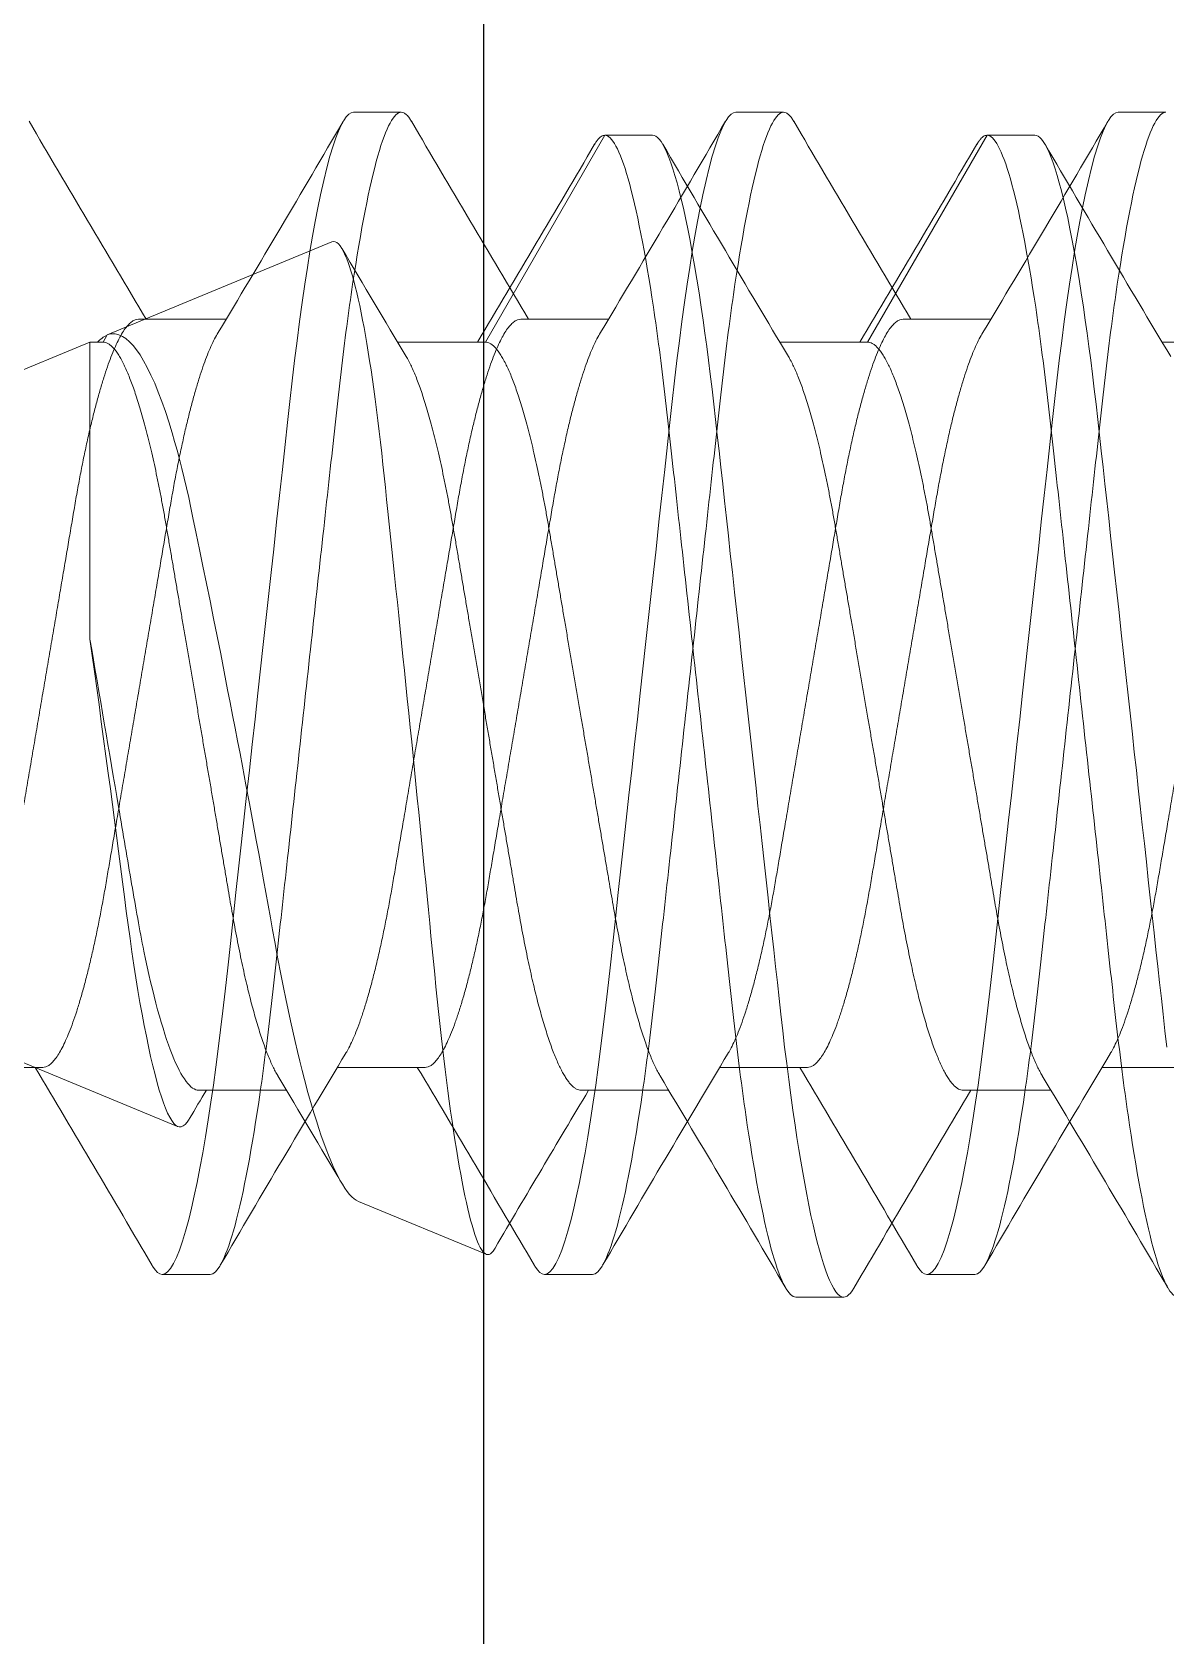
# Model space of a CAD drawing. Extents: x -82 to 113, y -82 to 93.
# Drawn here: x -4.152 to -3.9667, y 71.1351 to 71.3973 of the extents above; entities that cross this region are included whole.
import ezdxf

# ---------------------------------------------------------------- set-up
doc = ezdxf.new("R2010")
doc.units = 0
doc.header["$MEASUREMENT"] = 0
doc.layers.get('0').update_dxf_attribs({"linetype": 'CONTINUOUS'})
doc.layers.add('FRAME', color=1, linetype='CONTINUOUS')
doc.layers.add('INERTIA', color=7, linetype='CONTINUOUS')

# ---------------------------------------------------------------- blocks, each defined once
blk = doc.blocks.new('20350')
at = {"color": 7, "linetype": 'Continuous', "lineweight": 15}
for p, q in [((0.60538, 0.09499), (0.59757, 0.09499)), ((0.66787, 0.09499), (0.66006, 0.09499)), ((0.73036, 0.09499), (0.72255, 0.09499)), ((0.57804, 0.06116), (0.56369, 0.06116)), ((0.64053, 0.06116), (0.62618, 0.06116)), ((0.70302, 0.06116), (0.68867, 0.06116)), ((0.76551, 0.06116), (0.75116, 0.06116)), ((0.59366, -0.06116), (0.60802, -0.06116)), ((0.65615, -0.06116), (0.67051, -0.06116)), ((0.71865, -0.06116), (0.733, -0.06116)), ((0.62881, -0.09499), (0.63663, -0.09499)), ((0.69131, -0.09499), (0.69912, -0.09499)), ((0.7538, -0.09499), (0.76161, -0.09499))]:
    blk.add_line(p, q, dxfattribs=at)
at = {"color": 7, "linetype": 'Continuous', "lineweight": 15, "flags": 128}
for points in [[(0.5959, 0.09349), (0.59598, 0.09364), (0.5964, 0.09424), (0.5968, 0.09466), (0.59719, 0.0949), (0.59757, 0.09499), (0.598, 0.09488), (0.59845, 0.09456), (0.59891, 0.09401), (0.59939, 0.09323), (0.59988, 0.09223), (0.60037, 0.09101), (0.60087, 0.08957), (0.60137, 0.08791), (0.60189, 0.08602), (0.60234, 0.08416), (0.6028, 0.08213), (0.60326, 0.07994), (0.60372, 0.0776), (0.60418, 0.07511), (0.60463, 0.07249), (0.60508, 0.06973), (0.60552, 0.06686), (0.60593, 0.06403), (0.60633, 0.0611), (0.60673, 0.0581), (0.60711, 0.05503), (0.60749, 0.05189), (0.60785, 0.04871), (0.60827, 0.04488), (0.60871, 0.04091), (0.60916, 0.0368), (0.60962, 0.03258), (0.61004, 0.02871), (0.61048, 0.02476), (0.61092, 0.02074), (0.61136, 0.01667), (0.61182, 0.01254), (0.61227, 0.00838), (0.61273, 0.0042), (0.61319, 0), (0.61363, -0.00399), (0.61407, -0.00797), (0.6145, -0.01193), (0.61493, -0.01585), (0.61536, -0.01974), (0.61578, -0.02357), (0.61626, -0.02801), (0.61674, -0.03235), (0.6172, -0.03659), (0.61765, -0.0407), (0.61804, -0.04425), (0.61842, -0.0477), (0.6188, -0.05107), (0.61919, -0.05438), (0.6196, -0.05762), (0.62001, -0.06079), (0.62043, -0.06387), (0.62087, -0.06686), (0.62128, -0.06959), (0.62171, -0.07222), (0.62214, -0.07473), (0.62257, -0.07712), (0.623, -0.07938), (0.62344, -0.0815), (0.62396, -0.08381), (0.62447, -0.08592), (0.62498, -0.08781), (0.62549, -0.08949), (0.62594, -0.0908), (0.62637, -0.09192), (0.62681, -0.09287), (0.62723, -0.09364), (0.62764, -0.09424), (0.62805, -0.09466), (0.62844, -0.0949), (0.62881, -0.09499), (0.62881, -0.09499)], [(0.65839, 0.09349), (0.65848, 0.09364), (0.65889, 0.09424), (0.65929, 0.09466), (0.65968, 0.0949), (0.66006, 0.09499), (0.66049, 0.09488), (0.66094, 0.09456), (0.6614, 0.09401), (0.66188, 0.09323), (0.66237, 0.09223), (0.66286, 0.09101), (0.66336, 0.08957), (0.66387, 0.08791), (0.66438, 0.08602), (0.66483, 0.08416), (0.6653, 0.08213), (0.66576, 0.07994), (0.66621, 0.0776), (0.66667, 0.07511), (0.66712, 0.07249), (0.66757, 0.06973), (0.66801, 0.06686), (0.66842, 0.06403), (0.66882, 0.0611), (0.66922, 0.0581), (0.6696, 0.05503), (0.66998, 0.05189), (0.67034, 0.04871), (0.67076, 0.04488), (0.6712, 0.04091), (0.67165, 0.0368), (0.67211, 0.03258), (0.67253, 0.02871), (0.67297, 0.02476), (0.67341, 0.02074), (0.67385, 0.01667), (0.67431, 0.01254), (0.67476, 0.00838), (0.67522, 0.0042), (0.67568, 0), (0.67612, -0.00399), (0.67656, -0.00797), (0.67699, -0.01193), (0.67742, -0.01585), (0.67785, -0.01974), (0.67827, -0.02357), (0.67875, -0.02801), (0.67923, -0.03235), (0.67969, -0.03659), (0.68014, -0.0407), (0.68053, -0.04425), (0.68091, -0.0477), (0.68129, -0.05107), (0.68168, -0.05438), (0.68209, -0.05762), (0.6825, -0.06079), (0.68292, -0.06387), (0.68336, -0.06686), (0.68377, -0.06959), (0.6842, -0.07222), (0.68463, -0.07473), (0.68506, -0.07712), (0.6855, -0.07938), (0.68593, -0.0815), (0.68645, -0.08381), (0.68696, -0.08592), (0.68747, -0.08781), (0.68798, -0.08949), (0.68843, -0.0908), (0.68887, -0.09192), (0.6893, -0.09287), (0.68972, -0.09364), (0.69013, -0.09424), (0.69054, -0.09466), (0.69093, -0.0949), (0.69131, -0.09499), (0.69131, -0.09499)], [(0.72088, 0.09349), (0.72097, 0.09364), (0.72138, 0.09424), (0.72178, 0.09466), (0.72217, 0.0949), (0.72255, 0.09499), (0.72298, 0.09488), (0.72343, 0.09456), (0.7239, 0.09401), (0.72437, 0.09323), (0.72486, 0.09223), (0.72535, 0.09101), (0.72585, 0.08957), (0.72636, 0.08791), (0.72687, 0.08602), (0.72733, 0.08416), (0.72779, 0.08213), (0.72825, 0.07994), (0.72871, 0.0776), (0.72916, 0.07511), (0.72961, 0.07249), (0.73006, 0.06973), (0.7305, 0.06686), (0.73091, 0.06403), (0.73131, 0.0611), (0.73171, 0.0581), (0.73209, 0.05503), (0.73247, 0.05189), (0.73283, 0.04871), (0.73325, 0.04488), (0.73369, 0.04091), (0.73414, 0.0368), (0.7346, 0.03258), (0.73503, 0.02871), (0.73546, 0.02476), (0.7359, 0.02074), (0.73635, 0.01667), (0.7368, 0.01254), (0.73725, 0.00838), (0.73771, 0.0042), (0.73817, 0), (0.73861, -0.00399), (0.73905, -0.00797), (0.73948, -0.01193), (0.73991, -0.01585), (0.74034, -0.01974), (0.74076, -0.02357), (0.74124, -0.02801), (0.74172, -0.03235), (0.74219, -0.03659), (0.74264, -0.0407), (0.74303, -0.04425), (0.7434, -0.0477), (0.74378, -0.05107), (0.74417, -0.05438), (0.74458, -0.05762), (0.74499, -0.06079), (0.74541, -0.06387), (0.74585, -0.06686), (0.74627, -0.06959), (0.74669, -0.07222), (0.74712, -0.07473), (0.74755, -0.07712), (0.74799, -0.07938), (0.74842, -0.0815), (0.74894, -0.08381), (0.74945, -0.08592), (0.74996, -0.08781), (0.75047, -0.08949), (0.75092, -0.0908), (0.75136, -0.09192), (0.75179, -0.09287), (0.75221, -0.09364), (0.75262, -0.09424), (0.75303, -0.09466), (0.75342, -0.0949), (0.7538, -0.09499), (0.7538, -0.09499)]]:
    blk.add_lwpolyline(points, dxfattribs=at)
at = {"color": 7, "linetype": 'Continuous', "lineweight": 15}
for centre, radius, start, end in [((-3.00823, 2.20317), 4.17618, 329.14209, 329.65765), ((4.09221, 2.13316), 4.03814, 210.33784, 210.91006), ((-2.94484, 2.20263), 4.17512, 329.14203, 329.65771), ((4.15426, 2.13289), 4.03762, 210.33772, 210.91), ((-2.88275, 2.20288), 4.1756, 329.14196, 329.65759), ((4.21866, 2.13403), 4.03984, 210.33796, 210.90994), ((-2.85966, -2.13413), 4.04005, 30.33798, 30.90992), ((-2.79526, -2.13299), 4.03782, 30.33773, 30.90999), ((-2.73175, -2.1324), 4.03665, 30.33774, 30.91016), ((4.17864, -2.2024), 4.17467, 149.142, 149.65774), ((4.2476, -2.20623), 4.18218, 149.14246, 149.65728), ((4.30519, -2.20333), 4.17649, 149.14211, 149.65763)]:
    blk.add_arc(centre, radius, start, end, dxfattribs=at)
for points, knots in [([(0.60538, 0.09499), (0.60651, 0.09499), (0.60782, 0.09267), (0.61058, 0.08305), (0.61201, 0.07574), (0.61399, 0.06242), (0.61462, 0.0576), (0.61581, 0.04756), (0.61636, 0.04234), (0.61822, 0.02541), (0.61961, 0.01273), (0.6224, -0.01273), (0.62379, -0.02541), (0.62565, -0.04234), (0.6262, -0.04756), (0.62738, -0.0576), (0.62802, -0.06242), (0.63, -0.07574), (0.63143, -0.08305), (0.63418, -0.09267), (0.6355, -0.09499), (0.63663, -0.09499)], [0, 0, 0, 0, 0.125, 0.125, 0.25, 0.25, 0.3125, 0.3125, 0.375, 0.375, 0.5, 0.5, 0.625, 0.625, 0.6875, 0.6875, 0.75, 0.75, 0.875, 0.875, 1, 1, 1, 1]), ([(0.66787, 0.09499), (0.669, 0.09499), (0.67031, 0.09267), (0.67307, 0.08305), (0.6745, 0.07574), (0.67648, 0.06242), (0.67712, 0.0576), (0.6783, 0.04756), (0.67885, 0.04234), (0.68071, 0.02541), (0.6821, 0.01273), (0.68489, -0.01273), (0.68628, -0.02541), (0.68814, -0.04234), (0.68869, -0.04756), (0.68987, -0.0576), (0.69051, -0.06242), (0.69249, -0.07574), (0.69392, -0.08305), (0.69667, -0.09267), (0.69799, -0.09499), (0.69912, -0.09499)], [0, 0, 0, 0, 0.125, 0.125, 0.25, 0.25, 0.3125, 0.3125, 0.375, 0.375, 0.5, 0.5, 0.625, 0.625, 0.6875, 0.6875, 0.75, 0.75, 0.875, 0.875, 1, 1, 1, 1]), ([(0.73036, 0.09499), (0.73149, 0.09499), (0.7328, 0.09267), (0.73556, 0.08305), (0.73699, 0.07574), (0.73897, 0.06242), (0.73961, 0.0576), (0.74079, 0.04756), (0.74134, 0.04234), (0.7432, 0.02541), (0.74459, 0.01273), (0.74738, -0.01273), (0.74877, -0.02541), (0.75063, -0.04234), (0.75118, -0.04756), (0.75236, -0.0576), (0.753, -0.06242), (0.75498, -0.07574), (0.75641, -0.08305), (0.75917, -0.09267), (0.76048, -0.09499), (0.76161, -0.09499)], [0, 0, 0, 0, 0.125, 0.125, 0.25, 0.25, 0.3125, 0.3125, 0.375, 0.375, 0.5, 0.5, 0.625, 0.625, 0.6875, 0.6875, 0.75, 0.75, 0.875, 0.875, 1, 1, 1, 1]), ([(0.57804, 0.06116), (0.5782, 0.06115), (0.57852, 0.06111), (0.57903, 0.06084), (0.57955, 0.0604), (0.58009, 0.05978), (0.58064, 0.05897), (0.5812, 0.05797), (0.58178, 0.05679), (0.58237, 0.0554), (0.58297, 0.0538), (0.58358, 0.05199), (0.58419, 0.05), (0.5848, 0.04784), (0.5854, 0.04553), (0.58598, 0.04312), (0.58654, 0.04062), (0.58707, 0.03807), (0.58759, 0.03543), (0.58809, 0.03271), (0.58857, 0.02992), (0.58906, 0.02705), (0.58957, 0.02406), (0.5901, 0.02093), (0.59066, 0.01764), (0.59124, 0.01422), (0.59184, 0.01073), (0.59244, 0.00719), (0.59305, 0.0036), (0.59365, 0.00005), (0.59425, -0.00344), (0.59483, -0.00686), (0.59541, -0.01025), (0.59598, -0.01359), (0.59654, -0.01687), (0.59708, -0.02008), (0.59761, -0.02319), (0.59813, -0.02625), (0.59864, -0.02925), (0.59914, -0.03219), (0.59966, -0.03504), (0.6002, -0.03782), (0.60076, -0.04051), (0.60133, -0.04304), (0.6019, -0.04542), (0.60247, -0.04764), (0.60305, -0.04971), (0.60363, -0.05164), (0.60422, -0.0534), (0.6048, -0.05499), (0.60538, -0.05642), (0.60597, -0.05766), (0.60638, -0.05845), (0.60659, -0.05877), (0.6066, -0.0588)], [0, 0, 0, 0, 0.018425, 0.037098, 0.055995, 0.075092, 0.094361, 0.113774, 0.1333, 0.152908, 0.173502, 0.194114, 0.214705, 0.235238, 0.255675, 0.275982, 0.295213, 0.314265, 0.333111, 0.351727, 0.370105, 0.388591, 0.407319, 0.426267, 0.446323, 0.466559, 0.486941, 0.507436, 0.528005, 0.548612, 0.568283, 0.587921, 0.607494, 0.626969, 0.646317, 0.665508, 0.684513, 0.703307, 0.722741, 0.74198, 0.761439, 0.781155, 0.801099, 0.821241, 0.840622, 0.860124, 0.879715, 0.899364, 0.919038, 0.938704, 0.95833, 0.977882, 0.998253, 1, 1, 1, 1]), ([(0.64053, 0.06116), (0.64069, 0.06115), (0.64101, 0.06111), (0.64152, 0.06084), (0.64204, 0.0604), (0.64258, 0.05978), (0.64313, 0.05897), (0.64369, 0.05797), (0.64427, 0.05679), (0.64486, 0.0554), (0.64546, 0.0538), (0.64607, 0.05199), (0.64669, 0.05), (0.64729, 0.04784), (0.64789, 0.04553), (0.64847, 0.04312), (0.64903, 0.04062), (0.64956, 0.03807), (0.65008, 0.03543), (0.65058, 0.03271), (0.65106, 0.02992), (0.65155, 0.02705), (0.65206, 0.02406), (0.65259, 0.02093), (0.65315, 0.01764), (0.65373, 0.01422), (0.65433, 0.01073), (0.65493, 0.00719), (0.65554, 0.0036), (0.65614, 0.00005), (0.65674, -0.00344), (0.65732, -0.00686), (0.6579, -0.01025), (0.65847, -0.01359), (0.65903, -0.01687), (0.65957, -0.02008), (0.6601, -0.02319), (0.66062, -0.02625), (0.66113, -0.02925), (0.66163, -0.03219), (0.66216, -0.03504), (0.66269, -0.03782), (0.66325, -0.04051), (0.66382, -0.04304), (0.66439, -0.04542), (0.66496, -0.04764), (0.66554, -0.04971), (0.66612, -0.05164), (0.66671, -0.0534), (0.66729, -0.05499), (0.66788, -0.05642), (0.66846, -0.05766), (0.66887, -0.05845), (0.66908, -0.05877), (0.6691, -0.0588)], [0, 0, 0, 0, 0.018425, 0.037098, 0.055995, 0.075092, 0.094361, 0.113774, 0.1333, 0.152908, 0.173502, 0.194114, 0.214705, 0.235238, 0.255675, 0.275982, 0.295213, 0.314265, 0.333111, 0.351727, 0.370105, 0.388591, 0.407319, 0.426267, 0.446322, 0.466559, 0.486941, 0.507436, 0.528005, 0.548612, 0.568283, 0.587921, 0.607494, 0.62697, 0.646317, 0.665508, 0.684513, 0.703307, 0.722741, 0.74198, 0.761439, 0.781155, 0.801099, 0.821241, 0.840622, 0.860124, 0.879715, 0.899364, 0.919038, 0.938704, 0.95833, 0.977882, 0.998253, 1, 1, 1, 1]), ([(0.70302, 0.06116), (0.70318, 0.06115), (0.70351, 0.06111), (0.70401, 0.06084), (0.70453, 0.0604), (0.70507, 0.05978), (0.70562, 0.05897), (0.70618, 0.05797), (0.70676, 0.05679), (0.70735, 0.0554), (0.70795, 0.0538), (0.70856, 0.05199), (0.70918, 0.05), (0.70978, 0.04784), (0.71038, 0.04553), (0.71096, 0.04312), (0.71152, 0.04062), (0.71205, 0.03807), (0.71257, 0.03543), (0.71307, 0.03271), (0.71355, 0.02992), (0.71404, 0.02705), (0.71455, 0.02406), (0.71508, 0.02093), (0.71564, 0.01764), (0.71622, 0.01422), (0.71682, 0.01073), (0.71742, 0.00719), (0.71803, 0.0036), (0.71864, 0.00005), (0.71923, -0.00344), (0.71981, -0.00686), (0.72039, -0.01025), (0.72096, -0.01359), (0.72152, -0.01687), (0.72206, -0.02008), (0.72259, -0.02319), (0.72312, -0.02625), (0.72363, -0.02925), (0.72413, -0.03219), (0.72465, -0.03504), (0.72519, -0.03782), (0.72574, -0.04051), (0.72631, -0.04304), (0.72688, -0.04542), (0.72745, -0.04764), (0.72803, -0.04971), (0.72861, -0.05164), (0.7292, -0.0534), (0.72978, -0.05499), (0.73037, -0.05642), (0.73095, -0.05766), (0.73136, -0.05845), (0.73157, -0.05877), (0.73159, -0.0588)], [0, 0, 0, 0, 0.018425, 0.037098, 0.055995, 0.075092, 0.094361, 0.113774, 0.1333, 0.152908, 0.173502, 0.194114, 0.214705, 0.235238, 0.255675, 0.275982, 0.295213, 0.314265, 0.333111, 0.351727, 0.370105, 0.388591, 0.407319, 0.426267, 0.446322, 0.466559, 0.486941, 0.507436, 0.528005, 0.548612, 0.568283, 0.587921, 0.607494, 0.626969, 0.646317, 0.665508, 0.684513, 0.703307, 0.722741, 0.74198, 0.761439, 0.781155, 0.801099, 0.821241, 0.840622, 0.860124, 0.879715, 0.899364, 0.919038, 0.938704, 0.95833, 0.977882, 0.998253, 1, 1, 1, 1]), ([(0.5651, 0.05879), (0.56526, 0.05852), (0.56561, 0.05792), (0.56615, 0.05678), (0.56674, 0.0554), (0.56735, 0.0538), (0.56796, 0.05199), (0.56857, 0.05), (0.56918, 0.04784), (0.56978, 0.04553), (0.57036, 0.04312), (0.57092, 0.04062), (0.57145, 0.03807), (0.57197, 0.03543), (0.57247, 0.03271), (0.57295, 0.02992), (0.57343, 0.02705), (0.57394, 0.02406), (0.57448, 0.02093), (0.57504, 0.01764), (0.57562, 0.01422), (0.57621, 0.01073), (0.57682, 0.00719), (0.57743, 0.0036), (0.57803, 0.00005), (0.57863, -0.00344), (0.57921, -0.00686), (0.57979, -0.01025), (0.58036, -0.01359), (0.58091, -0.01687), (0.58146, -0.02008), (0.58199, -0.02319), (0.58251, -0.02625), (0.58302, -0.02925), (0.58352, -0.03219), (0.58404, -0.03504), (0.58458, -0.03782), (0.58514, -0.04051), (0.58571, -0.04304), (0.58628, -0.04542), (0.58685, -0.04764), (0.58743, -0.04971), (0.58801, -0.05164), (0.5886, -0.0534), (0.58918, -0.055), (0.58976, -0.05641), (0.59035, -0.05767), (0.59093, -0.05875), (0.59151, -0.05964), (0.59208, -0.06033), (0.59263, -0.06081), (0.59316, -0.06111), (0.5935, -0.06114), (0.59366, -0.06116)], [0, 0, 0, 0, 0.016551, 0.036076, 0.055684, 0.076279, 0.09689, 0.117481, 0.138014, 0.158452, 0.178759, 0.19799, 0.217041, 0.235888, 0.254503, 0.272882, 0.291368, 0.310096, 0.329043, 0.349099, 0.369335, 0.389718, 0.410212, 0.430781, 0.451388, 0.471059, 0.490697, 0.51027, 0.529746, 0.549094, 0.568285, 0.58729, 0.606083, 0.625518, 0.644756, 0.664216, 0.683932, 0.703876, 0.724018, 0.743399, 0.7629, 0.782492, 0.802141, 0.821815, 0.841481, 0.861106, 0.880659, 0.90103, 0.921251, 0.941289, 0.961112, 0.980691, 1, 1, 1, 1]), ([(0.62759, 0.05879), (0.62775, 0.05852), (0.6281, 0.05792), (0.62864, 0.05678), (0.62923, 0.0554), (0.62984, 0.0538), (0.63045, 0.05199), (0.63106, 0.05), (0.63167, 0.04784), (0.63227, 0.04553), (0.63285, 0.04312), (0.63341, 0.04062), (0.63394, 0.03807), (0.63446, 0.03543), (0.63496, 0.03271), (0.63544, 0.02992), (0.63593, 0.02705), (0.63643, 0.02406), (0.63697, 0.02093), (0.63753, 0.01764), (0.63811, 0.01422), (0.6387, 0.01073), (0.63931, 0.00719), (0.63992, 0.0036), (0.64052, 0.00005), (0.64112, -0.00344), (0.6417, -0.00686), (0.64228, -0.01025), (0.64285, -0.01359), (0.6434, -0.01687), (0.64395, -0.02008), (0.64448, -0.02319), (0.645, -0.02625), (0.64551, -0.02925), (0.64601, -0.03219), (0.64653, -0.03504), (0.64707, -0.03782), (0.64763, -0.04051), (0.6482, -0.04304), (0.64877, -0.04542), (0.64934, -0.04764), (0.64992, -0.04971), (0.6505, -0.05164), (0.65109, -0.0534), (0.65167, -0.055), (0.65225, -0.05641), (0.65284, -0.05767), (0.65342, -0.05875), (0.654, -0.05964), (0.65457, -0.06033), (0.65512, -0.06081), (0.65565, -0.06111), (0.65599, -0.06114), (0.65615, -0.06116)], [0, 0, 0, 0, 0.016551, 0.036076, 0.055684, 0.076279, 0.09689, 0.117481, 0.138014, 0.158452, 0.178759, 0.19799, 0.217041, 0.235888, 0.254503, 0.272882, 0.291368, 0.310096, 0.329043, 0.349099, 0.369335, 0.389718, 0.410212, 0.430781, 0.451388, 0.471059, 0.490697, 0.51027, 0.529746, 0.549094, 0.568285, 0.58729, 0.606083, 0.625518, 0.644756, 0.664216, 0.683932, 0.703876, 0.724018, 0.743399, 0.7629, 0.782492, 0.802141, 0.821815, 0.841481, 0.861106, 0.880659, 0.90103, 0.921251, 0.941289, 0.961112, 0.980691, 1, 1, 1, 1]), ([(0.69008, 0.05879), (0.69024, 0.05852), (0.69059, 0.05792), (0.69114, 0.05678), (0.69173, 0.0554), (0.69233, 0.0538), (0.69294, 0.05199), (0.69355, 0.05), (0.69416, 0.04784), (0.69476, 0.04553), (0.69534, 0.04312), (0.6959, 0.04062), (0.69643, 0.03807), (0.69695, 0.03543), (0.69745, 0.03271), (0.69793, 0.02992), (0.69842, 0.02705), (0.69892, 0.02406), (0.69946, 0.02093), (0.70002, 0.01764), (0.7006, 0.01422), (0.70119, 0.01073), (0.7018, 0.00719), (0.70241, 0.0036), (0.70301, 0.00005), (0.70361, -0.00344), (0.70419, -0.00686), (0.70477, -0.01025), (0.70534, -0.01359), (0.7059, -0.01687), (0.70644, -0.02008), (0.70697, -0.02319), (0.70749, -0.02625), (0.708, -0.02925), (0.7085, -0.03219), (0.70902, -0.03504), (0.70956, -0.03782), (0.71012, -0.04051), (0.71069, -0.04304), (0.71126, -0.04542), (0.71183, -0.04764), (0.71241, -0.04971), (0.71299, -0.05164), (0.71358, -0.0534), (0.71416, -0.055), (0.71474, -0.05641), (0.71533, -0.05767), (0.71591, -0.05875), (0.71649, -0.05964), (0.71706, -0.06033), (0.71761, -0.06081), (0.71814, -0.06111), (0.71848, -0.06114), (0.71865, -0.06116)], [0, 0, 0, 0, 0.016551, 0.036076, 0.055684, 0.076279, 0.09689, 0.117481, 0.138014, 0.158452, 0.178759, 0.19799, 0.217041, 0.235888, 0.254503, 0.272881, 0.291368, 0.310096, 0.329043, 0.349099, 0.369335, 0.389718, 0.410212, 0.430781, 0.451388, 0.471059, 0.490697, 0.51027, 0.529746, 0.549094, 0.568285, 0.58729, 0.606083, 0.625518, 0.644756, 0.664216, 0.683932, 0.703876, 0.724018, 0.743399, 0.7629, 0.782492, 0.802141, 0.821815, 0.841481, 0.861106, 0.880659, 0.90103, 0.921251, 0.941289, 0.961112, 0.980691, 1, 1, 1, 1]), ([(0.75257, 0.05879), (0.75273, 0.05852), (0.75308, 0.05792), (0.75363, 0.05678), (0.75422, 0.0554), (0.75482, 0.0538), (0.75543, 0.05199), (0.75604, 0.05), (0.75665, 0.04784), (0.75725, 0.04553), (0.75783, 0.04312), (0.75839, 0.04062), (0.75892, 0.03807), (0.75944, 0.03543), (0.75994, 0.03271), (0.76042, 0.02992), (0.76091, 0.02705), (0.76142, 0.02406), (0.76195, 0.02093), (0.76251, 0.01764), (0.76309, 0.01422), (0.76369, 0.01073), (0.76429, 0.00719), (0.7649, 0.0036), (0.7655, 0.00005), (0.7661, -0.00344), (0.76668, -0.00686), (0.76726, -0.01025), (0.76783, -0.01359), (0.76839, -0.01687), (0.76893, -0.02008), (0.76946, -0.02319), (0.76998, -0.02625), (0.77049, -0.02925), (0.77099, -0.03219), (0.77151, -0.03504), (0.77205, -0.03782), (0.77261, -0.04051), (0.77318, -0.04304), (0.77375, -0.04542), (0.77432, -0.04764), (0.7749, -0.04971), (0.77548, -0.05164), (0.77607, -0.0534), (0.77665, -0.055), (0.77723, -0.05641), (0.77782, -0.05767), (0.7784, -0.05875), (0.77899, -0.05964), (0.77955, -0.06033), (0.7801, -0.06081), (0.78063, -0.06111), (0.78097, -0.06114), (0.78114, -0.06116)], [0, 0, 0, 0, 0.016551, 0.036076, 0.055684, 0.076279, 0.09689, 0.117481, 0.138014, 0.158452, 0.178759, 0.19799, 0.217041, 0.235888, 0.254503, 0.272882, 0.291368, 0.310096, 0.329043, 0.349099, 0.369335, 0.389718, 0.410212, 0.430781, 0.451388, 0.471059, 0.490697, 0.51027, 0.529746, 0.549094, 0.568285, 0.58729, 0.606083, 0.625518, 0.644756, 0.664216, 0.683932, 0.703876, 0.724018, 0.743399, 0.7629, 0.782492, 0.802141, 0.821815, 0.841481, 0.861106, 0.880659, 0.90103, 0.921251, 0.941289, 0.961112, 0.980691, 1, 1, 1, 1]), ([(0.63663, -0.09499), (0.63677, -0.09497), (0.63706, -0.09493), (0.63751, -0.09458), (0.63792, -0.09412), (0.63819, -0.09367), (0.63829, -0.09348)], [0, 0, 0, 0, 0.2676562, 0.538485, 0.8122221, 1, 1, 1, 1]), ([(0.69912, -0.09499), (0.69926, -0.09497), (0.69955, -0.09493), (0.7, -0.09458), (0.70041, -0.09412), (0.70068, -0.09367), (0.70078, -0.09348)], [0, 0, 0, 0, 0.267657, 0.538485, 0.812223, 1, 1, 1, 1])]:
    blk.add_open_spline(points, degree=3, knots=knots, dxfattribs=at)
blk = doc.blocks.new('erfdfasdf')
at = {"color": 7, "linetype": 'Continuous', "lineweight": 15}
for p, q in [((556.4732, 29.97973), (556.46539, 29.97973)), ((556.54471, 29.96409), (556.52383, 29.97274)), ((556.72413, 29.88977), (556.57425, 29.95185)), ((556.44587, 29.94592), (556.43152, 29.94592)), ((556.50834, 29.94592), (556.49399, 29.94592)), ((556.57082, 29.94592), (556.55647, 29.94592)), ((556.58858, 29.82363), (556.72413, 29.87977)), ((556.58858, 29.82363), (556.58858, 29.8722)), ((556.39901, 29.82363), (556.41336, 29.82363)), ((556.46149, 29.82363), (556.44196, 29.78981)), ((556.46149, 29.82363), (556.47584, 29.82363)), ((556.52396, 29.82363), (556.50444, 29.78981)), ((556.52396, 29.82363), (556.53831, 29.82363)), ((556.58644, 29.82363), (556.58576, 29.82246)), ((556.58644, 29.82363), (556.58858, 29.82363)), ((556.54904, 29.80725), (556.58576, 29.82246)), ((556.43415, 29.78981), (556.44196, 29.78981)), ((556.49663, 29.78981), (556.50444, 29.78981))]:
    blk.add_line(p, q, dxfattribs=at)
at = {"color": 7, "linetype": 'Continuous', "lineweight": 15, "flags": 128}
for points in [[(556.41256, 29.9389), (556.41288, 29.9362), (556.41319, 29.93347), (556.41347, 29.93093), (556.41376, 29.92833), (556.41405, 29.92567), (556.41435, 29.92295), (556.41465, 29.92017), (556.41496, 29.91734), (556.41528, 29.91446), (556.4156, 29.91154), (556.41592, 29.90857), (556.41625, 29.90556), (556.41659, 29.90253), (556.41692, 29.89946), (556.41724, 29.89655), (556.41756, 29.89362), (556.41789, 29.89068), (556.41821, 29.88773), (556.41853, 29.88477), (556.41891, 29.88135), (556.41928, 29.87794), (556.41966, 29.87454), (556.42003, 29.87116), (556.42039, 29.86781), (556.42076, 29.86449), (556.42112, 29.86121), (556.42144, 29.85824), (556.42176, 29.85531), (556.42208, 29.85243), (556.42239, 29.84959), (556.4227, 29.84681), (556.423, 29.84409), (556.42329, 29.84142), (556.42357, 29.83882), (556.42385, 29.83627), (556.42414, 29.83376), (556.42443, 29.83129), (556.42473, 29.82884), (556.42501, 29.82657), (556.4253, 29.82434), (556.4256, 29.82216), (556.4259, 29.82002), (556.42621, 29.81793), (556.42656, 29.81558), (556.42693, 29.81331), (556.42729, 29.81112), (556.42766, 29.80902), (556.42803, 29.80701), (556.42841, 29.8051), (556.42878, 29.8033), (556.42913, 29.80173), (556.42947, 29.80026), (556.42981, 29.79887), (556.43015, 29.79759), (556.43049, 29.7964), (556.43083, 29.79531), (556.43116, 29.79431), (556.43149, 29.79342), (556.43182, 29.79263), (556.43214, 29.79193), (556.43246, 29.79134), (556.43277, 29.79085), (556.43306, 29.79047), (556.43334, 29.79018), (556.43362, 29.78997), (556.43389, 29.78985), (556.43415, 29.78981), (556.43415, 29.78981)], [(556.46372, 29.97825), (556.46401, 29.9787), (556.46429, 29.97908), (556.46458, 29.97937), (556.46485, 29.97957), (556.46513, 29.97969), (556.46539, 29.97973), (556.4657, 29.97968), (556.46601, 29.97952), (556.46634, 29.97924), (556.46667, 29.97885), (556.46701, 29.97834), (556.46735, 29.97772), (556.4677, 29.97697), (556.46803, 29.97619), (556.46836, 29.9753), (556.46869, 29.97432), (556.46903, 29.97323), (556.46936, 29.97205), (556.46971, 29.97077), (556.47005, 29.9694), (556.47039, 29.96793), (556.47074, 29.96637), (556.47108, 29.96473), (556.47142, 29.96299), (556.47176, 29.96118), (556.47208, 29.95939), (556.4724, 29.95754), (556.47272, 29.95563), (556.47303, 29.95365), (556.47334, 29.95161), (556.47369, 29.94919), (556.47404, 29.9467), (556.47438, 29.94415), (556.47471, 29.94155), (556.47504, 29.9389), (556.47536, 29.9362), (556.47567, 29.93347), (556.47595, 29.93093), (556.47623, 29.92833), (556.47652, 29.92567), (556.47682, 29.92295), (556.47713, 29.92017), (556.47744, 29.91734), (556.47775, 29.91446), (556.47807, 29.91154), (556.4784, 29.90857), (556.47873, 29.90556), (556.47906, 29.90253), (556.4794, 29.89946), (556.47972, 29.89655), (556.48004, 29.89362), (556.48036, 29.89068), (556.48069, 29.88773), (556.48101, 29.88477), (556.48138, 29.88135), (556.48176, 29.87794), (556.48213, 29.87454), (556.4825, 29.87116), (556.48287, 29.86781), (556.48323, 29.86449), (556.48359, 29.86121), (556.48392, 29.85824), (556.48424, 29.85531), (556.48456, 29.85243), (556.48487, 29.84959), (556.48517, 29.84681), (556.48547, 29.84409), (556.48576, 29.84142), (556.48605, 29.83882), (556.48633, 29.83627), (556.48661, 29.83376), (556.4869, 29.83129), (556.4872, 29.82884), (556.48749, 29.82657), (556.48778, 29.82434), (556.48807, 29.82216), (556.48838, 29.82002), (556.48868, 29.81793), (556.48904, 29.81558), (556.4894, 29.81331), (556.48977, 29.81112), (556.49014, 29.80902), (556.49051, 29.80701), (556.49088, 29.8051), (556.49126, 29.8033), (556.4916, 29.80173), (556.49194, 29.80026), (556.49229, 29.79887), (556.49263, 29.79759), (556.49297, 29.7964), (556.4933, 29.79531), (556.49364, 29.79431), (556.49397, 29.79342), (556.49429, 29.79263), (556.49461, 29.79193), (556.49493, 29.79134), (556.49524, 29.79085), (556.49553, 29.79047), (556.49581, 29.79018), (556.49609, 29.78997), (556.49636, 29.78985), (556.49663, 29.78981), (556.49663, 29.78981)], [(556.54904, 29.80725), (556.54878, 29.80719), (556.54852, 29.80722), (556.54825, 29.80735), (556.54798, 29.80757), (556.5477, 29.80789), (556.54742, 29.80831), (556.54713, 29.80883), (556.54685, 29.80944), (556.54662, 29.80999), (556.54639, 29.81059), (556.54616, 29.81126), (556.54592, 29.81199), (556.54569, 29.81277), (556.54545, 29.81362), (556.54522, 29.81454), (556.54498, 29.81552), (556.54474, 29.81656), (556.5445, 29.81766), (556.54426, 29.81882), (556.54402, 29.82003), (556.54379, 29.82126), (556.54356, 29.82253), (556.54333, 29.82386), (556.5431, 29.82524), (556.54287, 29.82668), (556.54265, 29.82815), (556.54242, 29.82971), (556.5422, 29.83132), (556.54197, 29.83296), (556.54175, 29.83467), (556.54153, 29.83642), (556.54131, 29.83821), (556.54111, 29.83997), (556.5409, 29.84177), (556.5407, 29.84361), (556.5405, 29.84549), (556.5403, 29.8474), (556.5401, 29.84934), (556.53989, 29.85134), (556.53967, 29.85338), (556.53946, 29.85544), (556.53924, 29.85754), (556.53901, 29.85966), (556.53879, 29.8618), (556.53857, 29.86396), (556.53834, 29.86613), (556.53812, 29.86832), (556.53789, 29.87054), (556.53766, 29.87278), (556.53743, 29.87502), (556.53719, 29.87733), (556.53695, 29.87964), (556.53672, 29.88196), (556.53648, 29.8843), (556.53624, 29.88664), (556.536, 29.88898), (556.53577, 29.89128), (556.53554, 29.89357), (556.53531, 29.89586), (556.53508, 29.89815), (556.53485, 29.90045), (556.53462, 29.90273), (556.53439, 29.90504), (556.53416, 29.90735), (556.53394, 29.90964), (556.53371, 29.91193), (556.53349, 29.9142), (556.53326, 29.91645), (556.53305, 29.91859), (556.53285, 29.92072), (556.53264, 29.92281), (556.53244, 29.9249), (556.53224, 29.92696), (556.53203, 29.92899), (556.53183, 29.93102), (556.53162, 29.93303), (556.5314, 29.935), (556.53119, 29.93695), (556.53097, 29.93886), (556.53075, 29.94072), (556.53053, 29.94253), (556.53031, 29.9443), (556.53008, 29.94602), (556.52986, 29.94771), (556.52963, 29.94935), (556.5294, 29.95095), (556.52917, 29.95253), (556.52893, 29.95405), (556.5287, 29.95553), (556.52846, 29.95696), (556.52823, 29.95833), (556.52799, 29.95965), (556.52776, 29.96089), (556.52753, 29.96208), (556.52729, 29.9632), (556.52706, 29.96427), (556.52683, 29.96529), (556.5266, 29.96624), (556.52637, 29.96715), (556.52614, 29.96799), (556.5259, 29.96876), (556.52567, 29.96948), (556.52545, 29.97012), (556.52522, 29.9707), (556.52501, 29.97119), (556.52479, 29.97162), (556.52458, 29.97198), (556.52437, 29.97227), (556.52417, 29.9725), (556.52396, 29.97267), (556.52376, 29.97276), (556.52355, 29.97279), (556.52335, 29.97275), (556.52313, 29.97264), (556.52292, 29.97247), (556.5227, 29.97223), (556.52248, 29.97192), (556.52238, 29.97174)], [(556.54471, 29.96409), (556.54506, 29.96391), (556.54541, 29.96366), (556.54578, 29.96334), (556.54616, 29.96294), (556.54654, 29.96247), (556.54692, 29.96192), (556.54732, 29.9613), (556.54772, 29.96061), (556.54808, 29.95992), (556.54845, 29.95917), (556.54883, 29.95836), (556.54921, 29.95748), (556.54959, 29.95655), (556.54998, 29.95556), (556.55037, 29.9545), (556.55077, 29.95337), (556.55117, 29.95219), (556.55157, 29.95094), (556.55197, 29.94964), (556.55238, 29.94828), (556.55295, 29.94627), (556.55352, 29.94415), (556.55391, 29.94268), (556.55429, 29.94116), (556.55467, 29.93959), (556.55506, 29.93795), (556.55545, 29.93627), (556.55583, 29.93455), (556.55621, 29.93278), (556.55659, 29.93097), (556.55697, 29.92912), (556.55751, 29.92638), (556.55803, 29.92357), (556.55838, 29.92165), (556.55873, 29.9197), (556.55909, 29.91772), (556.55946, 29.91567), (556.55984, 29.9136), (556.56022, 29.9115), (556.56061, 29.90937), (556.561, 29.90722), (556.5614, 29.90505), (556.56196, 29.90206), (556.56252, 29.89906), (556.56309, 29.89601), (556.56367, 29.89296), (556.56406, 29.89088), (556.56446, 29.88879), (556.56486, 29.88671), (556.56527, 29.88461), (556.56567, 29.88252), (556.56608, 29.88044), (556.56665, 29.87751), (556.56722, 29.8746), (556.5678, 29.8717), (556.56837, 29.86883), (556.56896, 29.86594), (556.56953, 29.86309), (556.57011, 29.86027), (556.57068, 29.85751), (556.57122, 29.8549), (556.57175, 29.85236), (556.5721, 29.85069), (556.57245, 29.84905), (556.57281, 29.84745), (556.57318, 29.84585), (556.57356, 29.84429), (556.57394, 29.84277), (556.57434, 29.84129), (556.57474, 29.83985), (556.57514, 29.83847), (556.57569, 29.83666), (556.57626, 29.83494), (556.57683, 29.83332), (556.57741, 29.83179), (556.578, 29.83034), (556.57861, 29.82901), (556.57921, 29.82777), (556.57982, 29.82666), (556.5804, 29.82572), (556.58097, 29.8249), (556.58155, 29.82417), (556.58213, 29.82357), (556.58271, 29.82306), (556.58329, 29.82268), (556.58387, 29.82242), (556.58444, 29.82228), (556.58477, 29.82226), (556.58511, 29.82228), (556.58544, 29.82235), (556.58576, 29.82246)], [(556.58858, 29.8722), (556.58821, 29.87483), (556.58785, 29.87748), (556.58748, 29.88018), (556.5871, 29.88289), (556.58673, 29.88568), (556.58635, 29.88847), (556.58597, 29.89129), (556.58559, 29.8941), (556.58525, 29.89666), (556.58491, 29.89921), (556.58458, 29.90176), (556.58424, 29.90429), (556.58391, 29.90684), (556.58358, 29.90936), (556.58326, 29.91186), (556.58294, 29.91431), (556.58264, 29.91663), (556.58234, 29.9189), (556.58204, 29.92113), (556.58172, 29.92331), (556.5814, 29.92547), (556.58108, 29.92756), (556.58074, 29.9296), (556.58041, 29.93157), (556.58007, 29.93349), (556.57972, 29.93533), (556.57937, 29.9371), (556.57902, 29.93878), (556.57867, 29.94041), (556.57831, 29.94193), (556.57795, 29.94337), (556.57759, 29.9447), (556.57725, 29.9459), (556.57691, 29.94699), (556.57656, 29.94798), (556.57623, 29.94887), (556.57589, 29.94966), (556.57555, 29.95033), (556.57522, 29.95089), (556.57489, 29.95133), (556.57459, 29.95164), (556.57429, 29.95184), (556.57399, 29.95192), (556.57368, 29.9519), (556.57337, 29.95176), (556.57304, 29.95151), (556.57271, 29.95114), (556.57238, 29.95066), (556.57231, 29.95053)]]:
    blk.add_lwpolyline(points, dxfattribs=at)
at = {"color": 7, "linetype": 'Continuous', "lineweight": 15}
for centre, radius, start, end in [((559.84138, 31.98466), 3.97286, 210.33319, 210.91466), ((552.74334, 32.15667), 4.31123, 329.15022, 329.6495), ((560.01249, 32.04897), 4.0991, 210.34215, 210.90571), ((553.14674, 31.95424), 3.91475, 329.13514, 329.57438), ((559.13861, 31.49165), 3.00944, 210.56857, 210.9581), ((554.393, 31.24916), 2.53689, 329.08824, 329.20955), ((552.88812, 27.71659), 4.10693, 30.34268, 30.90517), ((552.95771, 27.7208), 4.09866, 30.34212, 30.90574), ((553.95525, 28.27735), 3.01051, 30.56829, 30.95804), ((560.16327, 27.61331), 4.31037, 149.15016, 149.64953), ((560.22635, 27.61295), 4.31107, 149.1502, 149.64949), ((556.58372, 29.82687), 0.00486, 294.8917, 318.1266)]:
    blk.add_arc(centre, radius, start, end, dxfattribs=at)
for points, knots in [([(556.41072, 29.97973), (556.41185, 29.97973), (556.41317, 29.97742), (556.41592, 29.9678), (556.41735, 29.96049), (556.41933, 29.94717), (556.41997, 29.94236), (556.42115, 29.93232), (556.4217, 29.9271), (556.42356, 29.91018), (556.42495, 29.89749), (556.42774, 29.87205), (556.42913, 29.85937), (556.43098, 29.84245), (556.43154, 29.83723), (556.43272, 29.82719), (556.43335, 29.82237), (556.43534, 29.80905), (556.43677, 29.80175), (556.43952, 29.79212), (556.44084, 29.78981), (556.44196, 29.78981)], [0, 0, 0, 0, 0.125, 0.125, 0.25, 0.25, 0.3125, 0.3125, 0.375, 0.375, 0.5, 0.5, 0.625, 0.625, 0.6875, 0.6875, 0.75, 0.75, 0.875, 0.875, 1, 1, 1, 1]), ([(556.4732, 29.97973), (556.47433, 29.97973), (556.47564, 29.97742), (556.47839, 29.9678), (556.47982, 29.96049), (556.48181, 29.94717), (556.48244, 29.94236), (556.48363, 29.93232), (556.48418, 29.9271), (556.48603, 29.91018), (556.48742, 29.89749), (556.49021, 29.87205), (556.4916, 29.85937), (556.49346, 29.84245), (556.49401, 29.83723), (556.4952, 29.82719), (556.49583, 29.82237), (556.49781, 29.80905), (556.49924, 29.80175), (556.502, 29.79212), (556.50331, 29.78981), (556.50444, 29.78981)], [0, 0, 0, 0, 0.125, 0.125, 0.25, 0.25, 0.3125, 0.3125, 0.375, 0.375, 0.5, 0.5, 0.625, 0.625, 0.6875, 0.6875, 0.75, 0.75, 0.875, 0.875, 1, 1, 1, 1]), ([(556.44587, 29.94592), (556.44599, 29.94591), (556.44623, 29.94589), (556.4466, 29.94574), (556.44698, 29.9455), (556.44737, 29.94515), (556.44777, 29.94471), (556.44817, 29.94417), (556.44857, 29.94354), (556.44897, 29.94283), (556.44937, 29.94203), (556.44977, 29.94114), (556.45018, 29.94016), (556.45059, 29.93909), (556.45101, 29.93794), (556.45142, 29.9367), (556.45183, 29.93538), (556.45224, 29.93399), (556.45264, 29.93254), (556.45304, 29.93103), (556.45343, 29.92946), (556.45382, 29.92778), (556.45422, 29.926), (556.45463, 29.92412), (556.45502, 29.92219), (556.45541, 29.92021), (556.45578, 29.91819), (556.45614, 29.91618), (556.45648, 29.91416), (556.45683, 29.91214), (556.45718, 29.91006), (556.45754, 29.90793), (556.45791, 29.90574), (556.45829, 29.90351), (556.45868, 29.90124), (556.45907, 29.89894), (556.45947, 29.8966), (556.45987, 29.89424), (556.46027, 29.89188), (556.46068, 29.88952), (556.46108, 29.88715), (556.4615, 29.88471), (556.46192, 29.8822), (556.46236, 29.87964), (556.46279, 29.8771), (556.46322, 29.87457), (556.46365, 29.87207), (556.46406, 29.86965), (556.46446, 29.86731), (556.46484, 29.86505), (556.46522, 29.86285), (556.46559, 29.86068), (556.46596, 29.85849), (556.46634, 29.85628), (556.46671, 29.85406), (556.46709, 29.85188), (556.46749, 29.84975), (556.46789, 29.84766), (556.4683, 29.84562), (556.46873, 29.84364), (556.46915, 29.84175), (556.46958, 29.83996), (556.47, 29.83827), (556.47043, 29.83665), (556.47086, 29.83511), (556.4713, 29.83366), (556.47172, 29.83232), (556.47215, 29.83109), (556.47256, 29.82997), (556.47297, 29.82894), (556.47338, 29.828), (556.4738, 29.82712), (556.47414, 29.82645), (556.47436, 29.8261), (556.47442, 29.826)], [0, 0, 0, 0, 0.013733, 0.027608, 0.041614, 0.055743, 0.069983, 0.084323, 0.097925, 0.111596, 0.125324, 0.1391, 0.152911, 0.166748, 0.180597, 0.194449, 0.208291, 0.222112, 0.235655, 0.249156, 0.262605, 0.275992, 0.290367, 0.304646, 0.318818, 0.332871, 0.346797, 0.360585, 0.373498, 0.386519, 0.399662, 0.412918, 0.426279, 0.439736, 0.453279, 0.466898, 0.480583, 0.494324, 0.507862, 0.521433, 0.535026, 0.548629, 0.563319, 0.577995, 0.592644, 0.607253, 0.621807, 0.636294, 0.649881, 0.663388, 0.676804, 0.690121, 0.703328, 0.717931, 0.732377, 0.746842, 0.761462, 0.776227, 0.791124, 0.806141, 0.821265, 0.835724, 0.850255, 0.864844, 0.879479, 0.894147, 0.908833, 0.922685, 0.936531, 0.950357, 0.964155, 0.977911, 0.993202, 1, 1, 1, 1]), ([(556.50834, 29.94592), (556.50846, 29.94591), (556.5087, 29.94589), (556.50907, 29.94574), (556.50945, 29.9455), (556.50984, 29.94515), (556.51024, 29.94471), (556.51064, 29.94417), (556.51104, 29.94354), (556.51144, 29.94283), (556.51184, 29.94203), (556.51225, 29.94114), (556.51266, 29.94016), (556.51307, 29.93909), (556.51348, 29.93794), (556.51389, 29.9367), (556.5143, 29.93538), (556.51471, 29.93399), (556.51511, 29.93254), (556.51551, 29.93103), (556.5159, 29.92946), (556.5163, 29.92778), (556.5167, 29.926), (556.5171, 29.92412), (556.5175, 29.92219), (556.51788, 29.92021), (556.51826, 29.91819), (556.51861, 29.91618), (556.51896, 29.91416), (556.5193, 29.91214), (556.51965, 29.91006), (556.52002, 29.90793), (556.52039, 29.90574), (556.52077, 29.90351), (556.52116, 29.90124), (556.52155, 29.89894), (556.52195, 29.8966), (556.52235, 29.89424), (556.52275, 29.89188), (556.52315, 29.88952), (556.52356, 29.88715), (556.52397, 29.88471), (556.5244, 29.8822), (556.52483, 29.87964), (556.52527, 29.8771), (556.5257, 29.87457), (556.52612, 29.87207), (556.52654, 29.86965), (556.52693, 29.86731), (556.52732, 29.86505), (556.52769, 29.86285), (556.52806, 29.86068), (556.52844, 29.85849), (556.52881, 29.85628), (556.52919, 29.85406), (556.52957, 29.85188), (556.52996, 29.84975), (556.53036, 29.84766), (556.53078, 29.84562), (556.5312, 29.84364), (556.53163, 29.84175), (556.53205, 29.83996), (556.53247, 29.83827), (556.5329, 29.83665), (556.53334, 29.83511), (556.53377, 29.83366), (556.5342, 29.83232), (556.53462, 29.83109), (556.53503, 29.82997), (556.53544, 29.82894), (556.53585, 29.828), (556.53627, 29.82712), (556.53662, 29.82645), (556.53683, 29.8261), (556.5369, 29.826)], [0, 0, 0, 0, 0.013733, 0.027608, 0.041614, 0.055743, 0.069983, 0.084323, 0.097925, 0.111596, 0.125324, 0.1391, 0.152911, 0.166748, 0.180597, 0.194449, 0.208291, 0.222112, 0.235655, 0.249156, 0.262605, 0.275992, 0.290367, 0.304646, 0.318818, 0.332871, 0.346797, 0.360585, 0.373498, 0.386519, 0.399662, 0.412918, 0.426279, 0.439736, 0.453279, 0.466898, 0.480583, 0.494324, 0.507862, 0.521433, 0.535026, 0.548629, 0.563319, 0.577995, 0.592644, 0.607253, 0.621807, 0.636294, 0.649881, 0.663388, 0.676804, 0.690121, 0.703328, 0.717931, 0.732377, 0.746842, 0.761462, 0.776227, 0.791124, 0.806141, 0.821265, 0.835724, 0.850255, 0.864844, 0.879479, 0.894147, 0.908833, 0.922685, 0.936531, 0.950357, 0.964155, 0.977911, 0.993202, 1, 1, 1, 1]), ([(556.57082, 29.94592), (556.57209, 29.94592), (556.5736, 29.944), (556.57674, 29.9361), (556.57834, 29.93015), (556.58048, 29.91972), (556.5811, 29.91608), (556.58244, 29.90825), (556.58316, 29.90401), (556.58542, 29.89075), (556.58705, 29.88116), (556.58858, 29.8722)], [0, 0, 0, 0, 0.25, 0.25, 0.5, 0.5, 0.625, 0.625, 0.75, 0.75, 1, 1, 1, 1]), ([(556.43293, 29.94356), (556.43294, 29.94355), (556.43307, 29.94333), (556.43335, 29.94283), (556.43375, 29.94204), (556.43415, 29.94114), (556.43456, 29.94016), (556.43497, 29.93909), (556.43539, 29.93794), (556.4358, 29.9367), (556.43621, 29.93538), (556.43662, 29.93399), (556.43702, 29.93254), (556.43742, 29.93103), (556.43781, 29.92946), (556.43821, 29.92778), (556.43861, 29.926), (556.43901, 29.92412), (556.4394, 29.92219), (556.43979, 29.92021), (556.44016, 29.91819), (556.44052, 29.91618), (556.44086, 29.91416), (556.44121, 29.91214), (556.44156, 29.91006), (556.44192, 29.90793), (556.4423, 29.90574), (556.44268, 29.90351), (556.44306, 29.90124), (556.44345, 29.89894), (556.44385, 29.8966), (556.44425, 29.89424), (556.44466, 29.89188), (556.44506, 29.88952), (556.44546, 29.88715), (556.44588, 29.88471), (556.4463, 29.8822), (556.44674, 29.87964), (556.44717, 29.8771), (556.4476, 29.87457), (556.44803, 29.87207), (556.44844, 29.86965), (556.44884, 29.86731), (556.44922, 29.86505), (556.4496, 29.86285), (556.44997, 29.86068), (556.45034, 29.85849), (556.45072, 29.85628), (556.4511, 29.85406), (556.45147, 29.85188), (556.45187, 29.84975), (556.45227, 29.84766), (556.45268, 29.84562), (556.45311, 29.84364), (556.45353, 29.84175), (556.45396, 29.83996), (556.45438, 29.83827), (556.45481, 29.83665), (556.45524, 29.83511), (556.45568, 29.83366), (556.45611, 29.83232), (556.45653, 29.83109), (556.45694, 29.82997), (556.45735, 29.82894), (556.45776, 29.828), (556.45818, 29.82712), (556.45861, 29.82631), (556.45905, 29.82558), (556.45948, 29.82497), (556.4599, 29.82447), (556.46031, 29.82409), (556.46072, 29.82382), (556.46111, 29.82366), (556.46136, 29.82364), (556.46149, 29.82363)], [0, 0, 0, 0, 0.000683, 0.014353, 0.028081, 0.041857, 0.055668, 0.069504, 0.083354, 0.097205, 0.111047, 0.124868, 0.13841, 0.151911, 0.16536, 0.178747, 0.193121, 0.2074, 0.221572, 0.235626, 0.249551, 0.263339, 0.276252, 0.289273, 0.302416, 0.315672, 0.329032, 0.342489, 0.356032, 0.369651, 0.383336, 0.397076, 0.410615, 0.424185, 0.437778, 0.451381, 0.466071, 0.480747, 0.495396, 0.510003, 0.524558, 0.539045, 0.552632, 0.566138, 0.579554, 0.592871, 0.606078, 0.62068, 0.635126, 0.649591, 0.664211, 0.678976, 0.693873, 0.70889, 0.724014, 0.738473, 0.753003, 0.767592, 0.782227, 0.796894, 0.81158, 0.825432, 0.839277, 0.853104, 0.866901, 0.880658, 0.895949, 0.91116, 0.926278, 0.941288, 0.956178, 0.970934, 0.985545, 1, 1, 1, 1]), ([(556.4954, 29.94356), (556.49541, 29.94355), (556.49555, 29.94333), (556.49582, 29.94283), (556.49622, 29.94204), (556.49663, 29.94114), (556.49704, 29.94016), (556.49745, 29.93909), (556.49786, 29.93794), (556.49827, 29.9367), (556.49869, 29.93538), (556.49909, 29.93399), (556.4995, 29.93254), (556.49989, 29.93103), (556.50028, 29.92946), (556.50068, 29.92778), (556.50108, 29.926), (556.50148, 29.92412), (556.50188, 29.92219), (556.50226, 29.92021), (556.50264, 29.91819), (556.503, 29.91618), (556.50334, 29.91416), (556.50368, 29.91214), (556.50404, 29.91006), (556.5044, 29.90793), (556.50477, 29.90574), (556.50515, 29.90351), (556.50554, 29.90124), (556.50593, 29.89894), (556.50633, 29.8966), (556.50673, 29.89424), (556.50713, 29.89188), (556.50753, 29.88952), (556.50794, 29.88715), (556.50835, 29.88471), (556.50878, 29.8822), (556.50922, 29.87964), (556.50965, 29.8771), (556.51008, 29.87457), (556.51051, 29.87207), (556.51092, 29.86965), (556.51132, 29.86731), (556.5117, 29.86505), (556.51208, 29.86285), (556.51244, 29.86068), (556.51282, 29.85849), (556.51319, 29.85628), (556.51357, 29.85406), (556.51395, 29.85188), (556.51434, 29.84975), (556.51474, 29.84766), (556.51516, 29.84562), (556.51558, 29.84364), (556.51601, 29.84175), (556.51643, 29.83996), (556.51686, 29.83827), (556.51728, 29.83665), (556.51772, 29.83511), (556.51815, 29.83366), (556.51858, 29.83232), (556.519, 29.83109), (556.51941, 29.82997), (556.51982, 29.82894), (556.52023, 29.828), (556.52065, 29.82712), (556.52108, 29.82631), (556.52152, 29.82558), (556.52195, 29.82497), (556.52238, 29.82447), (556.52279, 29.82409), (556.52319, 29.82382), (556.52358, 29.82366), (556.52384, 29.82364), (556.52396, 29.82363)], [0, 0, 0, 0, 0.00068, 0.01435, 0.028079, 0.041854, 0.055665, 0.069502, 0.083351, 0.097203, 0.111044, 0.124865, 0.138408, 0.151909, 0.165358, 0.178744, 0.193119, 0.207398, 0.22157, 0.235624, 0.249549, 0.263337, 0.27625, 0.289271, 0.302414, 0.31567, 0.32903, 0.342487, 0.35603, 0.369649, 0.383334, 0.397074, 0.410613, 0.424184, 0.437776, 0.45138, 0.466069, 0.480745, 0.495394, 0.510002, 0.524556, 0.539044, 0.552631, 0.566137, 0.579553, 0.592869, 0.606077, 0.620679, 0.635125, 0.64959, 0.66421, 0.678975, 0.693872, 0.708889, 0.724013, 0.738472, 0.753002, 0.767591, 0.782226, 0.796894, 0.81158, 0.825432, 0.839277, 0.853104, 0.866901, 0.880657, 0.895948, 0.91116, 0.926278, 0.941288, 0.956178, 0.970934, 0.985545, 1, 1, 1, 1]), ([(556.55788, 29.94356), (556.55789, 29.94355), (556.55802, 29.94333), (556.5583, 29.94283), (556.5587, 29.94204), (556.5591, 29.94114), (556.55951, 29.94016), (556.55992, 29.93909), (556.56034, 29.93794), (556.56075, 29.9367), (556.56116, 29.93538), (556.56157, 29.93399), (556.56197, 29.93254), (556.56237, 29.93103), (556.56276, 29.92946), (556.56316, 29.92778), (556.56356, 29.926), (556.56396, 29.92412), (556.56435, 29.92219), (556.56474, 29.92021), (556.56511, 29.91819), (556.56547, 29.91618), (556.56581, 29.91416), (556.56616, 29.91214), (556.56651, 29.91006), (556.56687, 29.90793), (556.56725, 29.90574), (556.56763, 29.90351), (556.56801, 29.90124), (556.5684, 29.89894), (556.5688, 29.8966), (556.5692, 29.89424), (556.56961, 29.89188), (556.57001, 29.88952), (556.57041, 29.88715), (556.57083, 29.88471), (556.57125, 29.8822), (556.57169, 29.87964), (556.57212, 29.8771), (556.57255, 29.87457), (556.57298, 29.87207), (556.57339, 29.86965), (556.57379, 29.86731), (556.57417, 29.86505), (556.57455, 29.86285), (556.57492, 29.86068), (556.57529, 29.85849), (556.57567, 29.85628), (556.57605, 29.85406), (556.57642, 29.85188), (556.57682, 29.84975), (556.57722, 29.84766), (556.57763, 29.84562), (556.57806, 29.84364), (556.57848, 29.84175), (556.57891, 29.83996), (556.57933, 29.83827), (556.57976, 29.83665), (556.58019, 29.83511), (556.58063, 29.83366), (556.58106, 29.83232), (556.58148, 29.83109), (556.58189, 29.82997), (556.5823, 29.82894), (556.58271, 29.828), (556.58313, 29.82712), (556.58356, 29.82631), (556.584, 29.82558), (556.58443, 29.82497), (556.58485, 29.82447), (556.58526, 29.82409), (556.58567, 29.82382), (556.58606, 29.82366), (556.58631, 29.82364), (556.58644, 29.82363)], [0, 0, 0, 0, 0.00068, 0.01435, 0.028079, 0.041854, 0.055665, 0.069502, 0.083351, 0.097203, 0.111044, 0.124865, 0.138408, 0.151909, 0.165358, 0.178744, 0.193119, 0.207398, 0.22157, 0.235624, 0.249549, 0.263337, 0.27625, 0.289271, 0.302414, 0.31567, 0.32903, 0.342487, 0.35603, 0.369649, 0.383334, 0.397074, 0.410613, 0.424184, 0.437776, 0.45138, 0.466069, 0.480745, 0.495394, 0.510002, 0.524556, 0.539044, 0.552631, 0.566137, 0.579553, 0.592869, 0.606077, 0.620679, 0.635125, 0.64959, 0.66421, 0.678975, 0.693872, 0.708889, 0.724013, 0.738472, 0.753002, 0.767591, 0.782226, 0.796894, 0.81158, 0.825432, 0.839277, 0.853104, 0.866901, 0.880657, 0.895948, 0.91116, 0.926278, 0.941288, 0.956178, 0.970934, 0.985545, 1, 1, 1, 1]), ([(556.44196, 29.78981), (556.44206, 29.78982), (556.44227, 29.78984), (556.44259, 29.79001), (556.44291, 29.79028), (556.44324, 29.79068), (556.44348, 29.79102), (556.44361, 29.79126), (556.44363, 29.7913)], [0, 0, 0, 0, 0.1908687, 0.3833931, 0.5774802, 0.7730321, 0.9699451, 1, 1, 1, 1]), ([(556.50444, 29.78981), (556.50453, 29.78982), (556.50473, 29.78984), (556.50502, 29.78999), (556.50533, 29.79023), (556.50564, 29.79058), (556.5059, 29.79094), (556.50605, 29.79121), (556.5061, 29.7913)], [0, 0, 0, 0, 0.179852, 0.361179, 0.543904, 0.727946, 0.913219, 1, 1, 1, 1])]:
    blk.add_open_spline(points, degree=3, knots=knots, dxfattribs=at)
blk = doc.blocks.new('3207-1_Block_Frame_Component')
blk.add_line((0.0725, -0.775), (0.5275, -0.775))
blk = doc.blocks.new('3207_Block_Frame_Assembly')
blk.add_blockref('3207-1_Block_Frame_Component', (0, 0))

msp = doc.modelspace()

# ---------------------------------------------------------------- block references
at = {"layer": 'FRAME', "xscale": -1, "rotation": 90}
msp.add_blockref('3207_Block_Frame_Assembly', (-4.85325, 71.60168), dxfattribs=at)
at = {"layer": 'INERTIA', "color": 1, "xscale": -1, "rotation": 179.9999338263836}
msp.add_blockref('20350', (-4.72833, 71.28918), dxfattribs=at)
at = {"layer": 'INERTIA', "color": 1, "rotation": 179.9999336154356}
msp.add_blockref('erfdfasdf', (552.44604, 101.16957), dxfattribs=at)

doc.saveas('drawing.dxf')
